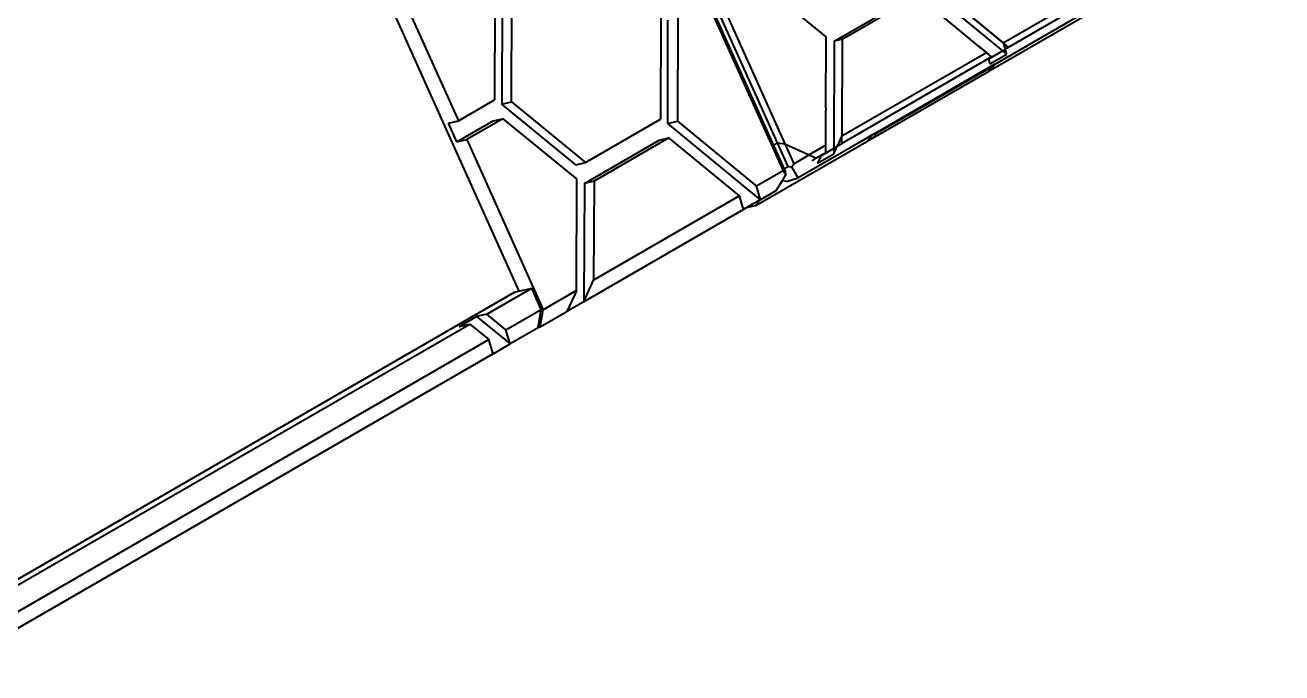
# Model space of a CAD drawing. Header units: millimetres. Extents: x 15 to 415, y 5 to 292.
# Drawn here: x 328.47 to 339.8, y 57.79 to 63.63 of the extents above; entities that cross this region are included whole.
import ezdxf

# ---------------------------------------------------------------- set-up
doc = ezdxf.new("R2010")
doc.units = ezdxf.units.MM
doc.layers.add('Geometries', color=7, linetype='Continuous')

msp = doc.modelspace()

# ---------------------------------------------------------------- linework, layer by layer
at = {"layer": 'Geometries', "linetype": 'Continuous', "lineweight": 40}
for p, q in [((329.2157, 69.4739), (332.9191, 61.2285)), ((337.1723, 63.2226), (339.7621, 64.7178)), ((339.8004, 64.7696), (337.2106, 63.2743)), ((331.7101, 64.2435), (332.3743, 62.7649)), ((335.6906, 63.5234), (335.0231, 64.0691)), ((335.6906, 63.5234), (335.0231, 64.0691)), ((337.2887, 63.469), (336.59, 64.0427)), ((336.59, 64.0427), (337.2887, 63.469)), ((337.2842, 63.3965), (336.5176, 64.026)), ((337.2842, 63.3965), (336.5176, 64.026)), ((332.7038, 63.8862), (332.7024, 63.4804)), ((332.7685, 63.8475), (332.7652, 62.9145)), ((332.8534, 62.9349), (332.8567, 63.8679)), ((334.6149, 63.8453), (335.3028, 62.3138)), ((334.6237, 63.8615), (335.3113, 62.3305)), ((335.2528, 62.5651), (334.6661, 63.8713)), ((335.2528, 62.5651), (334.6661, 63.8713)), ((334.7193, 63.8937), (335.3197, 62.5569)), ((334.7193, 63.8937), (335.3197, 62.5569)), ((335.764, 63.4842), (336.4408, 63.875)), ((335.764, 63.4842), (336.4408, 63.875)), ((335.8364, 63.501), (336.5132, 63.8918)), ((335.8364, 63.501), (336.5132, 63.8918)), ((337.2887, 63.469), (337.8968, 63.8201)), ((334.1993, 63.712), (334.1977, 62.78)), ((334.3521, 63.6936), (334.3505, 62.7616)), ((336.8657, 63.6024), (336.7095, 63.7306)), ((336.8657, 63.6024), (336.7095, 63.7306)), ((337.3364, 63.4298), (337.8966, 63.7532)), ((334.2624, 62.7412), (334.264, 63.6732)), ((337.0649, 63.4388), (336.8657, 63.6024)), ((337.0649, 63.4388), (336.8657, 63.6024)), ((332.7024, 63.4804), (332.7017, 63.2803)), ((335.6883, 62.8799), (335.6906, 63.5234)), ((335.6883, 62.8799), (335.6906, 63.5234)), ((335.764, 63.4842), (335.7605, 62.5168)), ((335.764, 63.4842), (335.7605, 62.5168)), ((335.8364, 63.501), (335.764, 63.4842)), ((335.8364, 63.501), (335.764, 63.4842)), ((335.8364, 63.501), (335.8333, 62.6287)), ((335.8364, 63.501), (335.8333, 62.6287)), ((337.2887, 63.469), (337.3066, 63.4108)), ((337.3364, 63.4298), (337.2887, 63.469)), ((335.8333, 62.6287), (337.1357, 63.3807)), ((337.0649, 63.4388), (337.1357, 63.3807)), ((337.1357, 63.3807), (337.0649, 63.4388)), ((337.1834, 63.3415), (337.1357, 63.3807)), ((337.2842, 63.3965), (337.154, 63.3213)), ((337.1671, 63.2786), (337.3202, 63.367)), ((337.3066, 63.4108), (337.2842, 63.3965)), ((337.3202, 63.367), (337.2842, 63.3965)), ((337.3364, 63.4298), (337.3066, 63.4108)), ((337.3202, 63.367), (337.3066, 63.4108)), ((332.7017, 63.2803), (332.7005, 62.9532)), ((337.1834, 63.3415), (335.833, 62.5618)), ((337.1995, 63.259), (336.1388, 62.6466)), ((337.1995, 63.259), (336.1388, 62.6466)), ((337.2074, 63.2725), (336.1468, 62.6602)), ((337.1536, 63.3225), (337.1834, 63.3415)), ((337.1536, 63.3225), (337.1671, 63.2786)), ((337.2074, 63.2725), (337.1995, 63.259)), ((337.2074, 63.2725), (337.1995, 63.259)), ((337.2106, 63.2743), (337.2074, 63.2725)), ((336.089, 62.5954), (337.1496, 63.2078)), ((336.089, 62.5954), (337.1496, 63.2078)), ((337.1723, 63.2226), (337.1694, 63.222)), ((332.3743, 62.7649), (332.7005, 62.9532)), ((332.7652, 62.9145), (332.8534, 62.9349)), ((333.4327, 62.3688), (332.7652, 62.9145)), ((332.8534, 62.9349), (333.5208, 62.3892)), ((332.7766, 62.7839), (332.4503, 62.5956)), ((332.6884, 62.7636), (332.7766, 62.7839)), ((332.7766, 62.7839), (333.444, 62.2382)), ((335.6875, 62.6504), (335.6882, 62.8612)), ((335.6875, 62.6504), (335.6882, 62.8612)), ((335.6883, 62.8799), (335.6882, 62.8612)), ((335.6883, 62.8799), (335.6882, 62.8612)), ((332.2861, 62.7445), (332.3743, 62.7649)), ((332.3622, 62.5752), (332.2861, 62.7445)), ((332.3622, 62.5752), (332.6884, 62.7636)), ((333.5208, 62.3892), (334.1977, 62.78)), ((334.2624, 62.7412), (334.3505, 62.7616)), ((335.0995, 62.0539), (334.2624, 62.7412)), ((334.3505, 62.7616), (335.0639, 62.1759)), ((332.3622, 62.5752), (332.4503, 62.5956)), ((332.4503, 62.5956), (333.1396, 61.061)), ((333.5106, 62.2006), (334.1856, 62.5903)), ((334.2737, 62.6106), (333.5987, 62.2209)), ((334.1856, 62.5903), (334.2737, 62.6106)), ((334.9108, 62.0875), (334.2737, 62.6106)), ((335.051, 61.9979), (336.0586, 62.5796)), ((335.2163, 62.5421), (335.2528, 62.5651)), ((335.2528, 62.5651), (335.3197, 62.5569)), ((335.3478, 62.3535), (335.2528, 62.5651)), ((335.3197, 62.5569), (335.3998, 62.3785)), ((335.3197, 62.5569), (335.5368, 62.4576)), ((336.0053, 62.5785), (335.4375, 62.2507)), ((335.6869, 62.4775), (335.6875, 62.6504)), ((335.6871, 62.5443), (335.6875, 62.6504)), ((335.8333, 62.6287), (335.7917, 62.5361)), ((335.7917, 62.5361), (335.833, 62.5618)), ((335.833, 62.5618), (335.8333, 62.6287)), ((336.0969, 62.6314), (336.0053, 62.5785)), ((336.1468, 62.6602), (336.0969, 62.6314)), ((336.1388, 62.6466), (336.1468, 62.6602)), ((336.1388, 62.6466), (336.1468, 62.6602)), ((335.3998, 62.3785), (335.5368, 62.4576)), ((335.6871, 62.5443), (335.5368, 62.4576)), ((335.5368, 62.4576), (335.6013, 62.4281)), ((335.6869, 62.4775), (335.6013, 62.4281)), ((335.6142, 62.382), (335.7604, 62.4664)), ((335.6455, 62.4518), (335.6142, 62.382)), ((335.7605, 62.5168), (335.6447, 62.4499)), ((335.6455, 62.4518), (335.6869, 62.4775)), ((335.7604, 62.4664), (335.7917, 62.5361)), ((335.7605, 62.5168), (335.7604, 62.4664)), ((335.7605, 62.5168), (335.7917, 62.5361)), ((333.4327, 62.3688), (333.5208, 62.3892)), ((335.3113, 62.3305), (335.3478, 62.3535)), ((335.3113, 62.3305), (335.3246, 62.301)), ((335.3478, 62.3535), (335.3824, 62.3492)), ((335.3824, 62.3492), (335.3998, 62.3785)), ((335.4375, 62.2507), (335.3824, 62.3492)), ((335.5658, 62.4057), (335.6013, 62.4281)), ((333.4405, 61.2348), (333.444, 62.2382)), ((333.5987, 62.2209), (333.5106, 62.2006)), ((333.5987, 62.2209), (333.5945, 61.3276)), ((335.3028, 62.3138), (335.0639, 62.1759)), ((335.2934, 62.2253), (335.2376, 62.1336)), ((335.3288, 62.2832), (335.2934, 62.2253)), ((335.3327, 62.2167), (335.2934, 62.2253)), ((335.3028, 62.3138), (335.3288, 62.2832)), ((335.3288, 62.2832), (335.3246, 62.301)), ((335.3327, 62.2167), (335.4375, 62.2507)), ((333.5106, 62.2006), (333.5056, 61.1337)), ((335.0995, 62.0539), (335.0639, 62.1759)), ((335.2376, 62.1336), (335.0995, 62.0539)), ((334.9108, 62.0875), (333.5945, 61.3276)), ((334.9464, 61.9655), (334.9108, 62.0875)), ((335.0882, 62.0474), (334.9701, 61.9792)), ((335.051, 61.9979), (334.9701, 61.9792)), ((335.0995, 62.0539), (335.0882, 62.0474)), ((334.9464, 61.9655), (333.5056, 61.1337)), ((334.9701, 61.9792), (334.9464, 61.9655)), ((333.5056, 61.1337), (333.5945, 61.3276)), ((322.693, 55.3377), (332.8816, 61.2201)), ((332.6304, 61.0209), (333.0357, 61.2549)), ((332.8816, 61.2201), (332.9191, 61.2285)), ((332.9191, 61.2285), (333.0357, 61.2549)), ((333.1211, 61.0647), (333.0357, 61.2549)), ((333.4405, 61.2348), (333.1396, 61.061)), ((333.4239, 61.1987), (333.3538, 61.046)), ((333.4313, 61.2149), (333.4239, 61.1987)), ((333.4405, 61.2348), (333.4313, 61.2149)), ((333.5056, 61.1337), (333.3538, 61.046)), ((332.3833, 60.911), (332.537, 60.9997)), ((332.6304, 61.0209), (332.537, 60.9997)), ((332.537, 60.9997), (332.8418, 60.753)), ((332.8031, 60.8811), (332.6304, 61.0209)), ((332.8031, 60.8811), (333.1211, 61.0647)), ((333.0939, 60.9022), (333.1211, 61.0647)), ((333.1134, 60.9067), (333.1396, 61.061)), ((333.1134, 60.9067), (333.3534, 61.0452)), ((333.3538, 61.046), (333.3534, 61.0452)), ((322.746, 55.3141), (332.4767, 60.9321)), ((332.3833, 60.911), (332.4767, 60.9321)), ((332.4767, 60.9321), (332.6494, 60.7924)), ((332.8418, 60.753), (332.8031, 60.8811)), ((333.0932, 60.8982), (332.8418, 60.753)), ((333.0932, 60.8982), (333.0939, 60.9022)), ((333.0939, 60.9022), (333.1134, 60.9067)), ((322.3422, 54.8415), (332.6494, 60.7924)), ((332.6881, 60.6643), (332.6494, 60.7924)), ((332.6881, 60.6643), (332.8418, 60.753)), ((332.6881, 60.6643), (322.2878, 54.6596))]:
    msp.add_line(p, q, dxfattribs=at)
for centre, major_axis, start_param, end_param in [((336.9621, 63.5326), (-0.1875, 0.3248), 3.2538649, 3.4649427), ((336.9621, 63.5326), (-0.1875, 0.3248), 3.2538649, 3.4649427), ((336.9585, 63.544), (0.1937, -0.3356), 0.1093925, 0.3822492), ((336.9621, 63.5326), (-0.1875, 0.3248), 3.1415927, 3.2538649), ((336.9621, 63.5326), (-0.1875, 0.3248), 3.1415927, 3.2538649), ((335.8448, 62.901), (-0.1937, 0.3356), 3.2509852, 3.2818705), ((335.8448, 62.901), (-0.1937, 0.3356), 3.2818705, 3.5238418), ((335.9015, 62.9202), (-0.1875, 0.3248), 3.0149782, 3.1415927), ((335.9015, 62.9202), (-0.1875, 0.3248), 3.0149782, 3.1415927), ((335.9015, 62.9202), (-0.1875, 0.3248), 3.1415927, 3.4649427), ((335.9015, 62.9202), (-0.1875, 0.3248), 3.1415927, 3.4649427), ((334.8372, 62.3192), (0.1937, -0.3356), 0.1093925, 0.372449)]:
    msp.add_ellipse(centre, major_axis=major_axis, ratio=0.5773503, start_param=start_param, end_param=end_param, dxfattribs=at)

doc.saveas('drawing.dxf')
